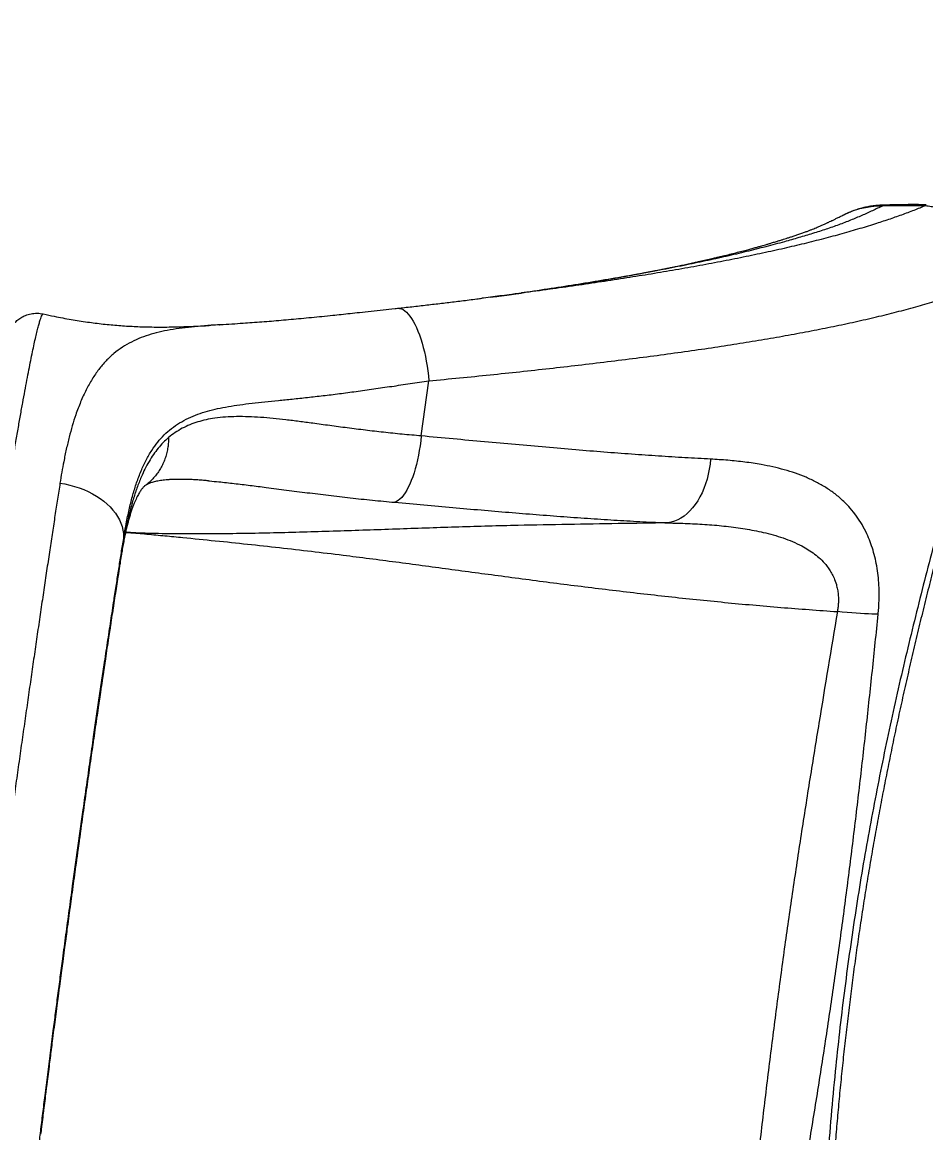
# Model space of a CAD drawing. Header units: millimetres. Extents: x -6901 to 7060, y -7557 to 6158.
# Drawn here: x 4023 to 4927, y -3925 to -2814 of the extents above; entities that cross this region are included whole.
import ezdxf

# ---------------------------------------------------------------- set-up
doc = ezdxf.new("R2010")
doc.units = ezdxf.units.MM
for name, color, linetype in [('DIKOM_ОБЪЕКТ', 7, 'Continuous'), ('DIKOM_РАЗМЕР_ЗОНА', 7, 'Continuous'), ('DIKOM_РАЗМЕР_ОБЪЕКТА', 7, 'Continuous')]:
    doc.layers.add(name, color=color, linetype=linetype)
doc.styles.add('style1', font='arial.ttf', dxfattribs={"width": 0.8})
doc.dimstyles.new('1-50', dxfattribs={"dimtxt": 300, "dimasz": 200, "dimexe": 100, "dimexo": 0, "dimgap": 100, "dimtad": 1, "dimtxsty": 'style1', "dimcen": 200, "dimclrd": 7, "dimclre": 7, "dimclrt": 7, "dimadec": 1, "dimazin": 2, "dimtfac": 1, "dimtmove": 0, "dimatfit": 2, "dimfxl": 0, "dimlwd": 25, "dimlwe": 18, "dimarcsym": 0})

# ---------------------------------------------------------------- blocks, each defined once
blk = doc.blocks.new('*D1')
at = {"layer": 'Defpoints', "color": 0, "transparency": 16777216}
for p in [(-4076.7, -462.3), (4983.5, -3127.6), (4983.5, -6854.1)]:
    blk.add_point(p, dxfattribs=at)
at = {"layer": 'DIKOM_РАЗМЕР_ОБЪЕКТА', "color": 7, "lineweight": 18, "transparency": 16777216}
for p, q in [((-4076.7, -462.3), (-4076.7, -6954.1)), ((4983.5, -3127.6), (4983.5, -6954.1))]:
    blk.add_line(p, q, dxfattribs=at)
at = {"layer": 'DIKOM_РАЗМЕР_ОБЪЕКТА', "color": 7, "lineweight": 25, "transparency": 16777216}
blk.add_line((-3876.7, -6854.1), (4783.5, -6854.1), dxfattribs=at)
at = {"layer": 'DIKOM_РАЗМЕР_ОБЪЕКТА', "color": 7, "transparency": 16777216}
for points in [[(-3876.7, -6820.7), (-3876.7, -6887.4), (-4076.7, -6854.1)], [(4783.5, -6820.7), (4783.5, -6887.4), (4983.5, -6854.1)]]:
    blk.add_solid(points, dxfattribs=at)
at = {"layer": 'DIKOM_РАЗМЕР_ОБЪЕКТА', "color": 7, "transparency": 16777216, "insert": (453.4, -6600.9), "char_height": 300, "attachment_point": 5, "style": 'style1'}
blk.add_mtext('9050', dxfattribs=at)
blk = doc.blocks.new('*D2')
at = {"layer": 'Defpoints', "color": 0, "transparency": 16777216}
for p in [(-1102.7, 4151.2), (-5819.2, -4492.4), (4721.2, -4492.4)]:
    blk.add_point(p, dxfattribs=at)
at = {"layer": 'DIKOM_РАЗМЕР_ОБЪЕКТА', "color": 7, "lineweight": 18, "transparency": 16777216}
for p, q in [((-1102.7, 4151.2), (-5919.2, 4151.2)), ((4721.2, -4492.4), (-5919.2, -4492.4))]:
    blk.add_line(p, q, dxfattribs=at)
at = {"layer": 'DIKOM_РАЗМЕР_ОБЪЕКТА', "color": 7, "lineweight": 25, "transparency": 16777216}
blk.add_line((-5819.2, 3951.2), (-5819.2, -4292.4), dxfattribs=at)
at = {"layer": 'DIKOM_РАЗМЕР_ОБЪЕКТА', "color": 7, "transparency": 16777216}
for points in [[(-5852.6, 3951.2), (-5785.9, 3951.2), (-5819.2, 4151.2)], [(-5852.6, -4292.4), (-5785.9, -4292.4), (-5819.2, -4492.4)]]:
    blk.add_solid(points, dxfattribs=at)
at = {"layer": 'DIKOM_РАЗМЕР_ОБЪЕКТА', "color": 7, "transparency": 16777216, "insert": (-6072.4, -170.6), "char_height": 300, "attachment_point": 5, "rotation": 90, "style": 'style1'}
blk.add_mtext('8650', dxfattribs=at)
blk = doc.blocks.new('*D3')
at = {"layer": 'Defpoints', "color": 0, "transparency": 16777216}
for p in [(-1553.3, 6158.3), (-6450.9, -6312.9), (5659.9, -6312.9)]:
    blk.add_point(p, dxfattribs=at)
at = {"layer": 'DIKOM_РАЗМЕР_ЗОНА', "color": 7, "lineweight": 18, "transparency": 16777216}
for p, q in [((-1553.3, 6158.3), (-6550.9, 6158.3)), ((5659.9, -6312.9), (-6550.9, -6312.9))]:
    blk.add_line(p, q, dxfattribs=at)
at = {"layer": 'DIKOM_РАЗМЕР_ЗОНА', "color": 7, "lineweight": 25, "transparency": 16777216}
blk.add_line((-6450.9, 5958.3), (-6450.9, -6112.9), dxfattribs=at)
at = {"layer": 'DIKOM_РАЗМЕР_ЗОНА', "color": 7, "transparency": 16777216}
for points in [[(-6484.2, 5958.3), (-6417.5, 5958.3), (-6450.9, 6158.3)], [(-6484.2, -6112.9), (-6417.5, -6112.9), (-6450.9, -6312.9)]]:
    blk.add_solid(points, dxfattribs=at)
at = {"layer": 'DIKOM_РАЗМЕР_ЗОНА', "color": 7, "transparency": 16777216, "insert": (-6704, -77.3), "char_height": 300, "attachment_point": 5, "rotation": 90, "style": 'style1'}
blk.add_mtext('12500', dxfattribs=at)
blk = doc.blocks.new('*D4')
at = {"layer": 'Defpoints', "color": 0, "transparency": 16777216}
for p in [(-5588.2, -1083.3), (7059.5, -2218.9), (7059.5, -7457.1)]:
    blk.add_point(p, dxfattribs=at)
at = {"layer": 'DIKOM_РАЗМЕР_ЗОНА', "color": 7, "lineweight": 18, "transparency": 16777216}
for p, q in [((-5588.2, -1083.3), (-5588.2, -7557.1)), ((7059.5, -2218.9), (7059.5, -7557.1))]:
    blk.add_line(p, q, dxfattribs=at)
at = {"layer": 'DIKOM_РАЗМЕР_ЗОНА', "color": 7, "lineweight": 25, "transparency": 16777216}
blk.add_line((-5388.2, -7457.1), (6859.5, -7457.1), dxfattribs=at)
at = {"layer": 'DIKOM_РАЗМЕР_ЗОНА', "color": 7, "transparency": 16777216}
for points in [[(-5388.2, -7423.7), (-5388.2, -7490.4), (-5588.2, -7457.1)], [(6859.5, -7423.7), (6859.5, -7490.4), (7059.5, -7457.1)]]:
    blk.add_solid(points, dxfattribs=at)
at = {"layer": 'DIKOM_РАЗМЕР_ЗОНА', "color": 7, "transparency": 16777216, "insert": (735.7, -7203.9), "char_height": 300, "attachment_point": 5, "style": 'style1'}
blk.add_mtext('12650', dxfattribs=at)

msp = doc.modelspace()

# ---------------------------------------------------------------- linework, layer by layer
at = {"layer": 'DIKOM_ОБЪЕКТ', "color": 7, "linetype": 'Continuous', "lineweight": 15}
for p, q in [((4845.108, -3006.881), (4845.733, -3006.55)), ((4522.998, -3085.108), (4525.28, -3084.771)), ((4044.396, -3106.22), (4044.406, -3106.227)), ((4422.383, -3228.1), (4430.064, -3172.98)), ((4209.557, -3272.995), (4210.695, -3273.1)), ((4122.512, -3346.798), (4124.491, -3332.599)), ((4122.332, -3348.12), (4122.512, -3346.798))]:
    msp.add_line(p, q, dxfattribs=at)
at = {"layer": 'DIKOM_ОБЪЕКТ', "color": 7, "linetype": 'Continuous', "lineweight": 15, "flags": 128}
for points in [[(4845.733, -3006.55), (4846.963, -3005.899), (4853.854, -3003.035), (4861.003, -3000.805), (4866.592, -2999.531), (4872.263, -2998.637), (4878.092, -2998.127), (4883.954, -2998.026), (4883.954, -2998.026), (4883.954, -2998.026)], [(4884.039, -2997.986), (4884.039, -2997.986), (4905.377, -2997.567), (4926.74, -2997.825)], [(4398.711, -3100.505), (4399.172, -3100.468), (4400.832, -3100.563), (4402.521, -3101.005), (4404.229, -3101.794), (4405.949, -3102.925), (4407.672, -3104.393), (4409.388, -3106.19), (4411.089, -3108.307), (4412.768, -3110.734), (4414.415, -3113.459), (4416.022, -3116.467), (4417.582, -3119.744), (4419.085, -3123.274), (4420.526, -3127.038), (4421.896, -3131.018), (4423.188, -3135.194), (4424.397, -3139.544), (4425.516, -3144.048), (4426.54, -3148.682), (4427.463, -3153.423), (4428.281, -3158.248), (4428.989, -3163.132), (4429.585, -3168.051), (4430.064, -3172.98)], [(4422.383, -3228.1), (4421.861, -3233.02), (4421.223, -3237.901), (4420.473, -3242.718), (4419.614, -3247.447), (4418.651, -3252.065), (4417.589, -3256.549), (4416.433, -3260.875), (4415.188, -3265.023), (4413.862, -3268.972), (4412.46, -3272.702), (4410.989, -3276.193), (4409.458, -3279.43), (4407.873, -3282.395), (4406.243, -3285.073), (4404.575, -3287.452), (4402.879, -3289.52), (4401.162, -3291.265), (4399.433, -3292.68), (4397.701, -3293.757), (4395.975, -3294.491)], [(4711.814, -3251.334), (4711.282, -3256.437), (4710.51, -3261.481), (4709.501, -3266.438), (4708.263, -3271.281), (4706.8, -3275.984), (4705.122, -3280.521), (4703.237, -3284.869), (4701.156, -3289.004), (4698.889, -3292.903), (4696.449, -3296.545), (4693.849, -3299.911), (4691.104, -3302.982), (4688.227, -3305.743), (4685.235, -3308.177), (4682.144, -3310.272), (4678.97, -3312.016), (4675.73, -3313.4), (4672.443, -3314.417), (4669.125, -3315.061)], [(4061.127, -3275.335), (4066.035, -3276.162), (4070.889, -3277.225), (4075.663, -3278.519), (4080.334, -3280.038), (4084.878, -3281.774), (4089.271, -3283.718), (4093.492, -3285.861), (4097.519, -3288.191), (4101.332, -3290.697), (4104.911, -3293.366), (4108.239, -3296.185), (4111.299, -3299.139), (4114.074, -3302.213), (4116.552, -3305.392), (4118.72, -3308.66), (4120.566, -3312.001), (4122.082, -3315.396), (4123.259, -3318.83), (4124.092, -3322.285), (4124.576, -3325.743), (4124.709, -3329.187), (4124.491, -3332.599)], [(4879.38, -3406.499), (4876.443, -3406.408), (4873.198, -3406.274), (4869.661, -3406.096), (4865.853, -3405.877), (4861.795, -3405.617), (4857.508, -3405.318), (4853.017, -3404.981), (4848.347, -3404.609), (4843.524, -3404.202), (4838.573, -3403.765)]]:
    msp.add_lwpolyline(points, dxfattribs=at)
at = {"layer": 'DIKOM_ОБЪЕКТ', "color": 7, "linetype": 'Continuous', "lineweight": 15}
msp.add_arc((4929.13, -2997.678), 2.394, 152.866828, 183.522627, dxfattribs=at)
for points, knots in [([(4926.74, -2997.825), (4922.9, -2999.413), (4915.22, -3002.587), (4902.761, -3007.222), (4889.666, -3011.772), (4875.026, -3016.536), (4858.845, -3021.491), (4840.974, -3026.607), (4822.349, -3031.595), (4802.96, -3036.455), (4782.589, -3041.231), (4761.23, -3045.922), (4738.925, -3050.532), (4715.879, -3055.024), (4692.136, -3059.399), (4667.974, -3063.616), (4643.432, -3067.683), (4618.556, -3071.609), (4593.111, -3075.445), (4567.149, -3079.199), (4540.404, -3082.906), (4519.072, -3085.787), (4506.417, -3087.421), (4503.178, -3087.839)], [0, 0, 0, 0, 0.04179402, 0.08358882, 0.12554044, 0.16749359, 0.21796442, 0.26847427, 0.31898982, 0.36948519, 0.41994398, 0.47178711, 0.5236748, 0.57557713, 0.62746413, 0.67930662, 0.72952605, 0.77978724, 0.83006183, 0.88032264, 0.93054139, 0.98222085, 1, 1, 1, 1]), ([(4883.954, -2998.026), (4880.534, -2999.653), (4873.701, -3002.903), (4863.049, -3007.708), (4851.895, -3012.416), (4840.069, -3016.996), (4827.362, -3021.401), (4813.921, -3025.658), (4800.034, -3029.835), (4784.444, -3034.273), (4767.023, -3038.944), (4747.621, -3043.816), (4727.534, -3048.546), (4706.774, -3053.134), (4684.548, -3057.759), (4660.805, -3062.414), (4635.5, -3067.09), (4609.528, -3071.62), (4582.952, -3076.011), (4555.745, -3080.258), (4535.606, -3083.296), (4524.381, -3084.901), (4522.594, -3085.157)], [0, 0, 0, 0, 0.04417476, 0.08828029, 0.13229764, 0.1762355, 0.22013854, 0.2640385, 0.30791067, 0.35174065, 0.40676514, 0.46168818, 0.51649402, 0.5711724, 0.62573946, 0.68653563, 0.74722315, 0.80778398, 0.86819736, 0.92845548, 0.98860551, 1, 1, 1, 1]), ([(4847.269, -3005.772), (4848.707, -3005.111), (4851.8, -3003.691), (4856.646, -3001.893), (4861.695, -3000.33), (4866.733, -2999.086), (4871.82, -2998.112), (4877.034, -2997.41), (4881.071, -2997.032), (4883.37, -2996.944), (4883.887, -2996.925)], [0, 0, 0, 0, 0.12509562, 0.26918303, 0.4084592, 0.54305485, 0.67947298, 0.81799232, 0.95912823, 1, 1, 1, 1]), ([(4883.954, -2998.026), (4883.972, -2998.016), (4883.995, -2998.003), (4883.997, -2997.99), (4883.998, -2997.987)], [0, 0, 0, 0, 0.77871722, 1, 1, 1, 1]), ([(4883.998, -2997.987), (4884.035, -2997.497), (4884.083, -2996.879), (4884.155, -2996.918), (4884.17, -2996.926)], [0, 0, 0, 0, 0.791978, 1, 1, 1, 1]), ([(4883.998, -2997.987), (4884.011, -2997.987), (4884.025, -2997.986), (4884.039, -2997.986), (4884.039, -2997.986)], [0, 0, 0, 0, 0.99425826, 1, 1, 1, 1]), ([(4884.171, -2996.974), (4888.816, -2996.841), (4898.395, -2996.566), (4912.482, -2996.465), (4922.116, -2996.476), (4926.808, -2996.62), (4926.999, -2996.626)], [0, 0, 0, 0, 0.32542084, 0.67118049, 0.98665735, 1, 1, 1, 1]), ([(4926.74, -2997.825), (4928.591, -2998.039), (4932.293, -2998.467), (4937.838, -2999.717), (4943.34, -3001.426), (4948.77, -3003.644), (4954.034, -3006.339), (4959.145, -3009.529), (4964.035, -3013.204), (4968.517, -3017.222), (4972.536, -3021.476), (4976.137, -3025.937), (4979.409, -3030.725), (4982.224, -3035.645), (4984.572, -3040.593), (4986.504, -3045.557), (4988.081, -3050.686), (4989.545, -3057.145), (4990.585, -3064.99), (4990.408, -3071.042), (4990.319, -3074.095)], [0, 0, 0, 0, 0.05254705, 0.10509417, 0.15915071, 0.21320581, 0.26777929, 0.32235413, 0.37866465, 0.43497372, 0.48621221, 0.53744956, 0.5901395, 0.64282768, 0.69031718, 0.73780586, 0.78644504, 0.83508579, 0.91682318, 1, 1, 1, 1]), ([(4548.075, -3081.381), (4552.364, -3080.731), (4562.664, -3079.17), (4575.501, -3077.129), (4586.67, -3075.308), (4594.41, -3074.022), (4601.678, -3072.794), (4608.194, -3071.674), (4613.677, -3070.719), (4618.156, -3069.929), (4621.686, -3069.301), (4624.175, -3068.855), (4625.925, -3068.54), (4627.401, -3068.273), (4629.297, -3067.929), (4631.988, -3067.438), (4635.414, -3066.807), (4639.322, -3066.081), (4643.249, -3065.344), (4647.005, -3064.631), (4650.589, -3063.945), (4654.017, -3063.282), (4657.161, -3062.669), (4659.898, -3062.13), (4662.221, -3061.67), (4664.436, -3061.229), (4666.845, -3060.746), (4669.616, -3060.186), (4673.203, -3059.456), (4677.597, -3058.55), (4682.759, -3057.47), (4688.206, -3056.312), (4693.226, -3055.226), (4697.659, -3054.251), (4701.228, -3053.457), (4704.317, -3052.761), (4706.887, -3052.177), (4709.238, -3051.638), (4711.853, -3051.034), (4714.988, -3050.302), (4718.567, -3049.456), (4722.323, -3048.556), (4726.974, -3047.426), (4732.451, -3046.069), (4738.614, -3044.506), (4744.421, -3042.997), (4749.66, -3041.605), (4753.583, -3040.541), (4756.365, -3039.777), (4758.233, -3039.26), (4760.048, -3038.753), (4761.995, -3038.205), (4764.255, -3037.564), (4766.914, -3036.801), (4769.782, -3035.968), (4773.139, -3034.98), (4776.674, -3033.923), (4780.257, -3032.832), (4783.335, -3031.88), (4786.132, -3031.002), (4788.938, -3030.111), (4792.04, -3029.111), (4795.512, -3027.973), (4799.202, -3026.736), (4803.052, -3025.407), (4806.571, -3024.143), (4809.719, -3022.959), (4812.45, -3021.895), (4814.929, -3020.897), (4817.227, -3019.946), (4819.692, -3018.9), (4822.487, -3017.681), (4825.007, -3016.549), (4826.949, -3015.658), (4828.202, -3015.077), (4829.458, -3014.489), (4831.042, -3013.741), (4833.143, -3012.737), (4835.734, -3011.481), (4838.776, -3009.984), (4842.141, -3008.307), (4844.499, -3007.115), (4845.708, -3006.504)], [0, 0, 0, 0, 0.03202118, 0.07690113, 0.09722582, 0.11702393, 0.13604698, 0.15290622, 0.16738833, 0.1787592, 0.18805762, 0.19528316, 0.19857048, 0.20210413, 0.2072137, 0.21390728, 0.22393961, 0.23513484, 0.24592702, 0.25630336, 0.26626385, 0.27579221, 0.28503378, 0.29275516, 0.29895749, 0.30476934, 0.31164404, 0.31958685, 0.32859633, 0.34264068, 0.3578188, 0.37393177, 0.39097807, 0.40285984, 0.41410179, 0.42357263, 0.43127348, 0.43788874, 0.44546383, 0.45579929, 0.46750875, 0.47959464, 0.49186893, 0.51252418, 0.5331258, 0.5530359, 0.57126355, 0.58699236, 0.59399404, 0.60059745, 0.6068033, 0.61335308, 0.62148666, 0.63122105, 0.64231503, 0.65299999, 0.66850192, 0.68205333, 0.69387243, 0.70407786, 0.71471147, 0.72709453, 0.74132674, 0.7572501, 0.77445311, 0.79264154, 0.80867563, 0.82299963, 0.83657379, 0.84877186, 0.86067271, 0.8769328, 0.89435851, 0.90264815, 0.90948543, 0.9153126, 0.92331843, 0.93413831, 0.94777096, 0.96319844, 0.9811207, 1, 1, 1, 1]), ([(4845.095, -3006.855), (4845.621, -3006.565), (4846.198, -3006.246), (4846.801, -3005.98), (4846.855, -3005.956)], [0, 0, 0, 0, 0.91049893, 1, 1, 1, 1]), ([(4430.064, -3172.98), (4440.343, -3172.004), (4460.908, -3170.052), (4491.252, -3166.993), (4521.191, -3163.85), (4550.64, -3160.62), (4579.854, -3157.285), (4608.79, -3153.84), (4637.405, -3150.266), (4665.389, -3146.59), (4692.693, -3142.804), (4719.032, -3138.935), (4744.405, -3134.98), (4768.822, -3130.941), (4792.495, -3126.777), (4815.386, -3122.484), (4837.678, -3118.016), (4859.323, -3113.364), (4880.281, -3108.522), (4900.322, -3103.524), (4919.411, -3098.366), (4936.494, -3093.34), (4951.744, -3088.476), (4965.328, -3083.803), (4978.273, -3079.02), (4986.303, -3075.737), (4990.319, -3074.095)], [0, 0, 0, 0, 0.04213581, 0.08430692, 0.12648996, 0.16866145, 0.21079726, 0.2541654, 0.29757146, 0.34099059, 0.38439669, 0.42776462, 0.46992499, 0.51212049, 0.55432757, 0.59652322, 0.63868371, 0.68206929, 0.72549329, 0.76892995, 0.81235385, 0.85573966, 0.8917467, 0.92775376, 0.96387695, 1, 1, 1, 1]), ([(4492.15, -3089.276), (4492.936, -3089.176), (4494.55, -3088.969), (4496.813, -3088.674), (4499.049, -3088.381), (4501.421, -3088.068), (4504.08, -3087.714), (4506.742, -3087.357), (4509.108, -3087.036), (4511.425, -3086.72), (4514.076, -3086.355), (4517.056, -3085.941), (4519.623, -3085.58), (4521.363, -3085.334), (4522.126, -3085.225), (4522.531, -3085.167), (4522.918, -3085.112), (4523.046, -3085.1), (4522.998, -3085.109), (4522.997, -3085.109)], [0, 0, 0, 0, 0.06622908, 0.13604637, 0.193827, 0.26101908, 0.34275835, 0.42604637, 0.49473587, 0.55242659, 0.63399389, 0.73319116, 0.81994699, 0.87089649, 0.88303611, 0.89727926, 0.93335782, 0.99912269, 1, 1, 1, 1]), ([(4398.678, -3100.478), (4400.334, -3100.293), (4407.066, -3099.541), (4418.716, -3098.222), (4433.567, -3096.505), (4448.233, -3094.753), (4463.025, -3092.95), (4474.667, -3091.508), (4481.407, -3090.649), (4483.129, -3090.43)], [0, 0, 0, 0, 0.05745971, 0.23361717, 0.40800674, 0.58084094, 0.75440657, 0.93728726, 1, 1, 1, 1]), ([(4503.178, -3087.839), (4497.049, -3088.646), (4490.377, -3089.525), (4483.55, -3090.377), (4482.996, -3090.446)], [0, 0, 0, 0, 0.91875214, 1, 1, 1, 1]), ([(3900.544, -4139.667), (3899.505, -4139.576), (3897.444, -4139.394), (3894.434, -4138.726), (3891.559, -4137.799), (3888.852, -4136.614), (3886.335, -4135.211), (3884.026, -4133.623), (3881.943, -4131.892), (3880.097, -4130.063), (3878.494, -4128.185), (3877.128, -4126.306), (3875.986, -4124.465), (3875.045, -4122.692), (3874.278, -4121.003), (3873.656, -4119.402), (3873.154, -4117.883), (3872.749, -4116.431), (3872.421, -4115.024), (3872.156, -4113.64), (3871.941, -4112.244), (3871.769, -4110.788), (3871.632, -4109.188), (3871.527, -4107.278), (3871.466, -4104.721), (3871.485, -4101.719), (3871.58, -4098.351), (3871.724, -4094.948), (3871.919, -4091.308), (3872.164, -4087.378), (3872.452, -4083.257), (3872.781, -4078.915), (3873.152, -4074.318), (3873.565, -4069.463), (3874.021, -4064.347), (3874.518, -4058.964), (3875.057, -4053.307), (3875.636, -4047.391), (3876.257, -4041.213), (3876.918, -4034.777), (3877.62, -4028.068), (3878.363, -4021.093), (3879.145, -4013.872), (3879.963, -4006.428), (3880.816, -3998.769), (3881.707, -3990.873), (3882.636, -3982.73), (3883.604, -3974.337), (3884.608, -3965.722), (3885.648, -3956.884), (3886.725, -3947.819), (3887.836, -3938.536), (3888.98, -3929.061), (3890.156, -3919.396), (3891.364, -3909.54), (3892.605, -3899.479), (3893.877, -3889.239), (3895.176, -3878.849), (3896.499, -3868.331), (3897.851, -3857.653), (3899.23, -3846.812), (3900.64, -3835.798), (3902.074, -3824.653), (3903.532, -3813.374), (3905.016, -3801.96), (3906.525, -3790.413), (3908.053, -3778.769), (3909.601, -3767.036), (3911.166, -3755.224), (3912.751, -3743.313), (3914.354, -3731.319), (3915.973, -3719.262), (3917.605, -3707.158), (3919.248, -3695.03), (3920.901, -3682.87), (3922.568, -3670.665), (3924.251, -3658.389), (3925.95, -3646.052), (3927.661, -3633.669), (3929.384, -3621.256), (3931.115, -3608.83), (3932.852, -3596.41), (3934.593, -3584.013), (3936.335, -3571.656), (3938.076, -3559.356), (3939.813, -3547.129), (3941.545, -3534.988), (3943.273, -3522.924), (3945.001, -3510.906), (3946.733, -3498.911), (3948.468, -3486.944), (3950.201, -3475.041), (3951.927, -3463.236), (3953.64, -3451.565), (3955.338, -3440.043), (3957.027, -3428.636), (3958.707, -3417.337), (3960.379, -3406.147), (3962.036, -3395.096), (3963.682, -3384.183), (3965.314, -3373.404), (3966.933, -3362.77), (3968.533, -3352.311), (3970.115, -3342.019), (3971.681, -3331.889), (3973.231, -3321.912), (3974.761, -3312.126), (3976.263, -3302.564), (3977.737, -3293.245), (3979.187, -3284.133), (3980.615, -3275.22), (3982.02, -3266.504), (3983.399, -3258.017), (3984.75, -3249.756), (3986.076, -3241.72), (3987.375, -3233.905), (3988.643, -3226.349), (3989.879, -3219.046), (3991.084, -3211.996), (3992.263, -3205.179), (3993.409, -3198.615), (3994.522, -3192.325), (3995.596, -3186.326), (3996.636, -3180.605), (3997.644, -3175.142), (3998.621, -3169.935), (3999.566, -3164.994), (4000.478, -3160.324), (4001.359, -3155.919), (4002.21, -3151.773), (4003.032, -3147.888), (4003.828, -3144.254), (4004.607, -3140.845), (4005.383, -3137.613), (4006.185, -3134.481), (4006.996, -3131.574), (4007.778, -3129.068), (4008.488, -3127.054), (4009.119, -3125.453), (4009.726, -3124.058), (4010.375, -3122.707), (4011.087, -3121.372), (4011.882, -3120.026), (4012.784, -3118.654), (4013.82, -3117.243), (4015.019, -3115.792), (4016.409, -3114.307), (4018.016, -3112.81), (4019.853, -3111.336), (4021.925, -3109.929), (4024.222, -3108.638), (4026.717, -3107.513), (4029.376, -3106.596), (4032.159, -3105.921), (4035.123, -3105.494), (4038.215, -3105.369), (4041.367, -3105.551), (4043.407, -3105.941), (4044.41, -3106.132)], [0, 0, 0, 0, 0.00207405, 0.00411769, 0.00612473, 0.00809803, 0.01003947, 0.01194988, 0.0138285, 0.01567391, 0.01748461, 0.01926207, 0.02101457, 0.02276024, 0.02452356, 0.02633424, 0.02823547, 0.03027855, 0.03252544, 0.03505332, 0.03796394, 0.04140099, 0.04558748, 0.05092043, 0.05828756, 0.06914855, 0.0781266, 0.08656393, 0.09550437, 0.10403786, 0.11230623, 0.12046921, 0.12856599, 0.13659436, 0.14457703, 0.15253204, 0.1604741, 0.16841658, 0.17629399, 0.1841687, 0.19206807, 0.19997564, 0.20786971, 0.21573025, 0.22353911, 0.2313244, 0.23917748, 0.24701691, 0.25485042, 0.26268604, 0.270529, 0.27838705, 0.2862423, 0.29404724, 0.30188344, 0.30973626, 0.31758989, 0.32542476, 0.33322523, 0.34098815, 0.34882728, 0.35665234, 0.36447119, 0.3722913, 0.38011839, 0.3879597, 0.39581045, 0.40361166, 0.41142198, 0.41924255, 0.42706611, 0.43488314, 0.44268585, 0.4504763, 0.45822775, 0.46599795, 0.47379674, 0.48161881, 0.48945913, 0.49731192, 0.50517172, 0.51303236, 0.52088678, 0.52872955, 0.53655506, 0.54435818, 0.55213384, 0.55988198, 0.56763898, 0.5754453, 0.58328209, 0.59113308, 0.59897957, 0.60680203, 0.61458415, 0.62234872, 0.63016592, 0.6379737, 0.64577912, 0.6535892, 0.66140951, 0.66924876, 0.67708157, 0.68488414, 0.69272911, 0.7005965, 0.70846513, 0.71630872, 0.72410751, 0.73187658, 0.73971901, 0.7475508, 0.75537976, 0.76321279, 0.77105593, 0.77891712, 0.78680675, 0.79461835, 0.80247698, 0.81036472, 0.81826408, 0.82615451, 0.83401656, 0.84184712, 0.84972655, 0.85765608, 0.865599, 0.87356873, 0.88158097, 0.88965466, 0.89780761, 0.90599116, 0.91434746, 0.9229451, 0.93193879, 0.94173506, 0.95034083, 0.95620899, 0.96024046, 0.96362132, 0.96648503, 0.96897074, 0.97118346, 0.9732045, 0.97509935, 0.97692177, 0.97871559, 0.98050855, 0.98232054, 0.98416445, 0.9860412, 0.98794408, 0.98986477, 0.99179596, 0.99373303, 0.995868, 0.99796742, 1, 1, 1, 1]), ([(3900.555, -4139.562), (3900.48, -4139.585), (3900.202, -4139.669), (3899.836, -4138.889), (3899.471, -4137.184), (3899.244, -4134.457), (3899.147, -4130.811), (3899.185, -4126.271), (3899.351, -4120.876), (3899.638, -4114.668), (3900.048, -4107.612), (3900.587, -4099.642), (3901.259, -4090.734), (3902.067, -4080.881), (3903.005, -4070.19), (3904.059, -4058.79), (3905.226, -4046.721), (3906.498, -4034.031), (3907.883, -4020.632), (3909.394, -4006.413), (3911.032, -3991.367), (3912.799, -3975.5), (3914.673, -3958.989), (3916.633, -3942.037), (3918.671, -3924.686), (3920.781, -3906.986), (3922.979, -3888.797), (3925.284, -3869.975), (3927.696, -3850.529), (3930.213, -3830.477), (3932.806, -3810.047), (3935.447, -3789.476), (3938.128, -3768.805), (3940.845, -3748.072), (3943.615, -3727.125), (3946.463, -3705.799), (3949.386, -3684.118), (3952.381, -3662.114), (3955.414, -3640.038), (3958.606, -3617.024), (3961.957, -3593.108), (3965.462, -3568.347), (3969.01, -3543.535), (3972.594, -3518.734), (3976.203, -3494.009), (3979.622, -3470.835), (3982.842, -3449.212), (3985.863, -3429.108), (3988.861, -3409.339), (3991.859, -3389.756), (3994.85, -3370.404), (3997.83, -3351.325), (4000.763, -3332.742), (4003.615, -3314.874), (4006.381, -3297.734), (4009.061, -3281.324), (4011.677, -3265.5), (4014.25, -3250.148), (4016.771, -3235.318), (4019.236, -3221.049), (4021.615, -3207.511), (4023.883, -3194.847), (4026.04, -3183.06), (4028.085, -3172.136), (4030.034, -3161.992), (4031.9, -3152.557), (4033.676, -3143.88), (4035.358, -3135.997), (4036.922, -3129.004), (4038.35, -3122.974), (4039.644, -3117.893), (4040.808, -3113.732), (4041.852, -3110.456), (4042.786, -3108.028), (4043.592, -3106.588), (4044.131, -3105.998), (4044.353, -3106.184), (4044.396, -3106.22)], [0, 0, 0, 0, 0.00491214, 0.01811849, 0.03170374, 0.04530152, 0.05889937, 0.07248472, 0.08571133, 0.09894941, 0.11218737, 0.12541391, 0.13902601, 0.15265066, 0.16627524, 0.17988737, 0.19311507, 0.20635419, 0.21959341, 0.23282115, 0.24643351, 0.26005847, 0.27368326, 0.28729575, 0.30050628, 0.31372829, 0.32695016, 0.34016076, 0.35375397, 0.36735962, 0.38096532, 0.39455851, 0.40777026, 0.42099343, 0.43421655, 0.4474283, 0.46102367, 0.47463162, 0.48823934, 0.50183474, 0.51711756, 0.53240937, 0.54769212, 0.56330499, 0.57892736, 0.59454016, 0.60776925, 0.62100973, 0.63425013, 0.64747915, 0.66109269, 0.67471859, 0.68834453, 0.70195803, 0.71516437, 0.7283821, 0.74159977, 0.75480608, 0.76839475, 0.78199579, 0.79559682, 0.80918546, 0.82241344, 0.83565292, 0.84889241, 0.86212036, 0.87573454, 0.88936123, 0.90298799, 0.91660222, 0.92982566, 0.9430606, 0.95629546, 0.96951874, 0.98312835, 0.99675038, 1, 1, 1, 1]), ([(4044.438, -3106.081), (4048.099, -3106.894), (4057.313, -3108.94), (4072.027, -3111.671), (4088.361, -3114.258), (4104.278, -3116.25), (4119.883, -3117.707), (4135.264, -3118.666), (4152.085, -3119.225), (4170.303, -3119.258), (4189.744, -3118.692), (4203.609, -3118.056), (4210.943, -3117.564), (4211.986, -3117.494)], [0, 0, 0, 0, 0.06614819, 0.16648621, 0.26286145, 0.35643398, 0.44816836, 0.53883126, 0.62899008, 0.74755776, 0.86538569, 0.98086639, 1, 1, 1, 1]), ([(4220.767, -3116.862), (4220.991, -3116.847), (4224.997, -3116.572), (4232.826, -3116.068), (4243.485, -3115.361), (4253.49, -3114.664), (4262.929, -3113.956), (4272.614, -3113.185), (4282.327, -3112.37), (4292.235, -3111.497), (4302.34, -3110.567), (4312.647, -3109.58), (4323.158, -3108.535), (4333.094, -3107.513), (4342.489, -3106.518), (4351.432, -3105.552), (4361.407, -3104.474), (4372.344, -3103.284), (4384.19, -3101.982), (4392.984, -3101.009), (4397.857, -3100.46), (4398.697, -3100.366)], [0, 0, 0, 0, 0.00439174, 0.07857555, 0.14968283, 0.20540807, 0.26494544, 0.32156331, 0.37824701, 0.43504587, 0.49201509, 0.54920811, 0.60668169, 0.66449081, 0.70995699, 0.75710609, 0.80573241, 0.86605196, 0.92661477, 0.98735315, 1, 1, 1, 1]), ([(4220.769, -3116.888), (4217.966, -3117.075), (4210.366, -3117.581), (4198.914, -3118.512), (4186.148, -3119.816), (4174.115, -3121.487), (4162.75, -3123.635), (4152.153, -3126.333), (4142.057, -3129.746), (4132.46, -3134.027), (4123.381, -3139.294), (4114.924, -3145.571), (4107.078, -3152.953), (4099.83, -3161.484), (4093.2, -3171.144), (4087.171, -3181.961), (4081.713, -3193.913), (4077.181, -3205.962), (4073.419, -3217.818), (4070.287, -3229.219), (4067.427, -3241.211), (4064.99, -3252.978), (4062.895, -3264.353), (4061.716, -3271.673), (4061.127, -3275.335)], [0, 0, 0, 0, 0.02690945, 0.07294737, 0.11892866, 0.16659227, 0.21430599, 0.26202438, 0.30969418, 0.36043224, 0.41119876, 0.46193347, 0.51383806, 0.56577801, 0.61768013, 0.66984276, 0.72204403, 0.77420679, 0.81438534, 0.85459735, 0.89481066, 0.93499078, 0.96747873, 1, 1, 1, 1]), ([(4124.491, -3332.599), (4125.001, -3329.442), (4126.022, -3323.123), (4128.03, -3312.244), (4130.598, -3300.098), (4133.924, -3287.031), (4137.742, -3274.622), (4142.133, -3262.979), (4147.162, -3252.176), (4152.707, -3242.599), (4158.767, -3234.228), (4165.308, -3226.967), (4172.569, -3220.543), (4180.6, -3214.983), (4189.419, -3210.241), (4198.742, -3206.382), (4208.525, -3203.274), (4218.704, -3200.758), (4229.473, -3198.673), (4240.933, -3196.906), (4253.101, -3195.361), (4265.974, -3193.95), (4279.406, -3192.597), (4293.597, -3191.193), (4308.56, -3189.624), (4324.286, -3187.839), (4340.495, -3185.854), (4357.332, -3183.59), (4374.788, -3181.115), (4392.855, -3178.52), (4411.263, -3175.817), (4423.799, -3173.926), (4430.064, -3172.98)], [0, 0, 0, 0, 0.02205055, 0.04412343, 0.07864191, 0.11318424, 0.14769795, 0.18327196, 0.21887914, 0.25444886, 0.2876094, 0.32080048, 0.35396207, 0.3881969, 0.42246274, 0.45670337, 0.48880682, 0.52094451, 0.55308784, 0.58519864, 0.61827597, 0.65138393, 0.68449167, 0.71756883, 0.75225569, 0.78697914, 0.82170297, 0.85638953, 0.89227319, 0.92819393, 0.96411508, 1, 1, 1, 1]), ([(4422.383, -3228.1), (4416.014, -3227.551), (4403.273, -3226.452), (4384.663, -3224.516), (4366.335, -3222.4), (4348.379, -3220.114), (4330.831, -3217.758), (4314.795, -3215.571), (4300.192, -3213.628), (4286.925, -3211.982), (4274.104, -3210.587), (4261.61, -3209.507), (4249.478, -3208.84), (4237.735, -3208.685), (4226.534, -3209.121), (4216.356, -3210.181), (4207.14, -3211.837), (4198.807, -3214.012), (4190.867, -3216.831), (4183.359, -3220.365), (4176.247, -3224.578), (4171.921, -3227.988), (4169.759, -3229.693)], [0, 0, 0, 0, 0.05658539, 0.11320621, 0.16979246, 0.22765409, 0.28555112, 0.34341357, 0.39167401, 0.43997761, 0.48827731, 0.53653241, 0.5863984, 0.63632845, 0.68624807, 0.73610056, 0.77954847, 0.82302201, 0.86646719, 0.91096769, 0.95549981, 1, 1, 1, 1]), ([(4972.429, -3202.474), (4969.133, -3213.92), (4962.543, -3236.815), (4952.789, -3271.476), (4943.167, -3306.416), (4933.72, -3341.657), (4924.481, -3377.186), (4915.487, -3412.999), (4906.774, -3449.089), (4898.37, -3485.447), (4890.317, -3522.013), (4882.639, -3558.77), (4875.368, -3595.709), (4868.517, -3632.811), (4862.103, -3670.052), (4856.063, -3707.887), (4850.437, -3746.306), (4845.242, -3785.288), (4840.551, -3824.32), (4836.164, -3865.216), (4832.17, -3907.957), (4828.631, -3952.511), (4825.685, -3996.99), (4823.301, -4041.34), (4821.437, -4085.801), (4820.067, -4130.342), (4819.136, -4174.944), (4818.601, -4219.294), (4818.383, -4263.383), (4818.458, -4292.515), (4818.495, -4307.077)], [0, 0, 0, 0, 0.03297281, 0.06594857, 0.09892096, 0.13202007, 0.16512298, 0.19822156, 0.23144129, 0.26467014, 0.29789815, 0.33111697, 0.36434192, 0.39757672, 0.43081126, 0.46403579, 0.49854554, 0.53306699, 0.5675885, 0.60209841, 0.64150128, 0.68092754, 0.72036304, 0.75979232, 0.79919755, 0.83934334, 0.87950827, 0.91968179, 0.95985075, 1, 1, 1, 1]), ([(4975.199, -3209.799), (4973.588, -3215.544), (4969.797, -3229.061), (4963.892, -3250.401), (4957.495, -3273.77), (4951.26, -3296.9), (4945.181, -3319.837), (4939.259, -3342.576), (4933.446, -3365.324), (4927.751, -3388.06), (4922.186, -3410.763), (4916.759, -3433.413), (4911.48, -3455.99), (4906.356, -3478.478), (4901.395, -3500.858), (4896.604, -3523.116), (4891.989, -3545.236), (4887.554, -3567.206), (4883.304, -3589.023), (4879.215, -3610.803), (4875.27, -3632.623), (4871.464, -3654.53), (4867.809, -3676.458), (4864.31, -3698.386), (4860.968, -3720.316), (4857.783, -3742.251), (4854.758, -3764.171), (4851.893, -3786.094), (4849.179, -3808.05), (4846.61, -3830.086), (4844.186, -3852.194), (4841.909, -3874.343), (4839.784, -3896.496), (4837.812, -3918.625), (4835.987, -3940.781), (4834.302, -3963.007), (4832.752, -3985.35), (4831.333, -4007.79), (4830.043, -4030.331), (4828.879, -4052.977), (4827.835, -4075.731), (4826.909, -4098.596), (4826.097, -4121.577), (4825.393, -4144.675), (4824.794, -4167.894), (4824.296, -4191.236), (4823.892, -4214.704), (4823.578, -4238.304), (4823.351, -4262.03), (4823.208, -4282.968), (4823.164, -4295.958), (4823.147, -4301.031)], [0, 0, 0, 0, 0.01669963, 0.0392912, 0.06167487, 0.08397527, 0.10557411, 0.12711087, 0.14856786, 0.16992772, 0.19117392, 0.21229093, 0.23326477, 0.25408234, 0.27473173, 0.29520232, 0.31548487, 0.33557063, 0.35545294, 0.37515424, 0.39498948, 0.41484436, 0.4346583, 0.45443758, 0.47418854, 0.49391735, 0.51363294, 0.53327714, 0.55295828, 0.57272474, 0.59255125, 0.61241263, 0.63228304, 0.65212921, 0.67194542, 0.69192083, 0.71199905, 0.73218835, 0.75249611, 0.77293018, 0.79349845, 0.81420817, 0.83506684, 0.85608158, 0.87725992, 0.89860838, 0.92013391, 0.94184262, 0.96375196, 0.9858437, 1, 1, 1, 1]), ([(4169.759, -3229.693), (4167.925, -3231.353), (4164.254, -3234.675), (4159.228, -3240.39), (4154.505, -3246.674), (4150.122, -3253.585), (4146.059, -3261.097), (4141.991, -3269.877), (4138.009, -3280.083), (4134.187, -3291.848), (4130.756, -3304.437), (4127.688, -3317.834), (4124.92, -3331.948), (4123.315, -3341.849), (4122.512, -3346.798)], [0, 0, 0, 0, 0.07159754, 0.14323806, 0.21483782, 0.28794789, 0.3611, 0.43421435, 0.52729764, 0.6204569, 0.71355272, 0.80901025, 0.9045315, 1, 1, 1, 1]), ([(4169.759, -3229.693), (4169.758, -3229.889), (4169.745, -3231.861), (4169.549, -3235.588), (4168.86, -3240.838), (4167.74, -3246.002), (4166.185, -3251.058), (4164.207, -3255.922), (4161.796, -3260.606), (4158.955, -3265.047), (4155.736, -3269.18), (4152.165, -3272.896), (4149.34, -3275.477), (4147.608, -3276.693), (4147.264, -3276.934)], [0, 0, 0, 0, 0.01029629, 0.10374369, 0.19718952, 0.2931524, 0.38911595, 0.48598539, 0.58285374, 0.68253467, 0.78221819, 0.87908606, 0.97595624, 1, 1, 1, 1]), ([(4711.814, -3251.334), (4703.321, -3250.884), (4686.327, -3249.983), (4659.924, -3248.311), (4632.895, -3246.429), (4605.219, -3244.334), (4576.639, -3242.024), (4547.142, -3239.515), (4516.739, -3236.829), (4485.779, -3234.014), (4454.362, -3231.103), (4433.039, -3229.101), (4422.383, -3228.1)], [0, 0, 0, 0, 0.09831182, 0.19671698, 0.2951529, 0.39355828, 0.49187091, 0.59342886, 0.69508856, 0.79678187, 0.89844164, 1, 1, 1, 1]), ([(4879.38, -3406.499), (4879.569, -3404.445), (4880.075, -3398.959), (4880.435, -3390.056), (4880.322, -3379.915), (4879.654, -3370.007), (4878.43, -3360.38), (4876.632, -3351.122), (4874.296, -3342.261), (4871.473, -3333.894), (4867.862, -3325.261), (4863.315, -3316.577), (4857.74, -3308.031), (4851.6, -3300.323), (4844.498, -3292.937), (4836.363, -3286.001), (4827.154, -3279.61), (4817.439, -3274.102), (4807.242, -3269.364), (4796.6, -3265.31), (4785.544, -3261.88), (4774.149, -3259.026), (4761.035, -3256.397), (4746.082, -3254.147), (4729.224, -3252.364), (4717.617, -3251.677), (4711.814, -3251.334)], [0, 0, 0, 0, 0.01778074, 0.04749583, 0.07735073, 0.1072125, 0.13693658, 0.16718824, 0.19755301, 0.22794134, 0.25822571, 0.29774398, 0.33739661, 0.37709592, 0.41667739, 0.46450285, 0.512427, 0.56038932, 0.60826619, 0.65668241, 0.70514141, 0.75361439, 0.8020491, 0.86801773, 0.93401906, 1, 1, 1, 1]), ([(4061.127, -3275.335), (4060.311, -3280.576), (4058.678, -3291.063), (4056.144, -3307.544), (4053.556, -3324.536), (4050.884, -3342.231), (4048.131, -3360.609), (4045.3, -3379.659), (4042.422, -3399.165), (4039.53, -3418.897), (4036.629, -3438.814), (4033.723, -3458.872), (4030.79, -3479.224), (4027.808, -3500.027), (4024.778, -3521.262), (4021.705, -3542.901), (4018.624, -3564.697), (4015.57, -3586.406), (4012.545, -3607.99), (4009.555, -3629.418), (4006.578, -3650.844), (4003.591, -3672.435), (4000.599, -3694.155), (3997.608, -3715.97), (3994.653, -3737.626), (3991.768, -3758.868), (3988.959, -3779.669), (3986.226, -3800.01), (3983.549, -3820.057), (3980.906, -3839.96), (3978.307, -3859.677), (3975.758, -3879.166), (3973.288, -3898.2), (3970.772, -3917.764), (3968.237, -3937.703), (3965.695, -3957.933), (3964.118, -3970.723), (3963.329, -3977.116)], [0, 0, 0, 0, 0.02771579, 0.05545527, 0.08319503, 0.11091096, 0.13943202, 0.16797915, 0.19652615, 0.22504733, 0.25275918, 0.28049471, 0.30823029, 0.33594222, 0.36445705, 0.39299813, 0.42153878, 0.4500535, 0.47779078, 0.50555217, 0.53331371, 0.56105075, 0.58959531, 0.61816604, 0.64673698, 0.67528143, 0.70299007, 0.7307224, 0.75845481, 0.78616311, 0.81467506, 0.84321306, 0.87175127, 0.90026303, 0.93350193, 0.96676136, 1, 1, 1, 1]), ([(4209.561, -3272.96), (4207.96, -3272.819), (4204.304, -3272.498), (4198.904, -3272.117), (4193.363, -3271.802), (4188.181, -3271.599), (4183.341, -3271.503), (4178.834, -3271.507), (4174.651, -3271.609), (4170.781, -3271.801), (4167.341, -3272.066), (4164.246, -3272.393), (4161.454, -3272.772), (4158.845, -3273.215), (4156.474, -3273.709), (4154.372, -3274.235), (4152.525, -3274.783), (4150.899, -3275.352), (4149.72, -3275.831), (4148.746, -3276.279), (4148.26, -3276.526), (4147.486, -3276.946), (4146.834, -3277.352), (4146.457, -3277.586)], [0, 0, 0, 0, 0.04303197, 0.09823362, 0.15227365, 0.20524714, 0.25726113, 0.30844252, 0.35893263, 0.40889504, 0.45851924, 0.50273361, 0.54860031, 0.59707759, 0.64566819, 0.69471825, 0.7446903, 0.79620504, 0.85015392, 0.88305785, 0.91863232, 0.95294599, 1, 1, 1, 1]), ([(4210.695, -3273.1), (4213.775, -3273.375), (4221.823, -3274.095), (4235.345, -3275.61), (4251.161, -3277.513), (4268.57, -3279.739), (4287.629, -3282.2), (4308.422, -3284.843), (4329.692, -3287.459), (4351.399, -3289.98), (4373.465, -3292.373), (4388.475, -3293.785), (4395.975, -3294.491)], [0, 0, 0, 0, 0.05661226, 0.14793032, 0.23926193, 0.33053131, 0.44196394, 0.55356932, 0.66526296, 0.77695815, 0.88856561, 1, 1, 1, 1]), ([(4147.276, -3276.952), (4146.973, -3277.182), (4146.487, -3277.554), (4145.916, -3278.027), (4145.641, -3278.264), (4145.126, -3278.736), (4144.456, -3279.408), (4143.552, -3280.435), (4142.567, -3281.69), (4141.604, -3283.054), (4140.573, -3284.673), (4139.512, -3286.499), (4138.364, -3288.662), (4137.163, -3291.139), (4135.924, -3293.932), (4134.659, -3297.047), (4133.383, -3300.483), (4132.107, -3304.24), (4130.891, -3308.157), (4129.72, -3312.269), (4128.572, -3316.641), (4127.41, -3321.45), (4126.25, -3326.674), (4125.109, -3332.259), (4123.994, -3338.217), (4123.068, -3343.52), (4122.533, -3346.921), (4122.342, -3348.136)], [0, 0, 0, 0, 0.03070579, 0.04936147, 0.07227803, 0.09468471, 0.14839678, 0.19642458, 0.2410853, 0.28852994, 0.32699631, 0.36775695, 0.40874324, 0.45008359, 0.49186251, 0.53412906, 0.57690169, 0.62017239, 0.66391163, 0.70316413, 0.74452333, 0.78821675, 0.83296139, 0.87876246, 0.92559237, 0.97341202, 1, 1, 1, 1]), ([(4395.975, -3294.491), (4405.713, -3295.368), (4425.2, -3297.125), (4453.933, -3299.675), (4482.263, -3302.136), (4510.102, -3304.483), (4537.723, -3306.72), (4565.074, -3308.813), (4592.122, -3310.736), (4618.519, -3312.436), (4644.282, -3313.917), (4660.847, -3314.68), (4669.125, -3315.061)], [0, 0, 0, 0, 0.09830264, 0.19669773, 0.29512179, 0.39351351, 0.49181391, 0.59338151, 0.69505254, 0.79675846, 0.89843097, 1, 1, 1, 1]), ([(4669.125, -3315.061), (4652.517, -3315.3), (4619.3, -3315.777), (4569.311, -3316.596), (4516.265, -3317.61), (4460.137, -3319.162), (4400.936, -3321.205), (4341.624, -3323.275), (4282.219, -3325.038), (4229.983, -3326.062), (4187.962, -3326.243), (4163.132, -3325.905), (4148.402, -3325.536), (4142.115, -3325.348), (4138.381, -3325.221), (4137.144, -3325.178), (4137.055, -3325.175)], [0, 0, 0, 0, 0.09457275, 0.18914964, 0.28372069, 0.39495428, 0.50620654, 0.61746946, 0.72872668, 0.8399646, 0.91054503, 0.96427427, 0.9790773, 0.99307149, 0.99949995, 1, 1, 1, 1]), ([(4669.125, -3315.061), (4675.718, -3315.222), (4688.915, -3315.544), (4708.377, -3316.6), (4727.536, -3318.295), (4746.29, -3320.832), (4761.903, -3323.859), (4774.526, -3327.03), (4784.326, -3330.042), (4793.844, -3333.65), (4802.239, -3337.596), (4809.549, -3341.765), (4815.816, -3346.064), (4821.684, -3351.006), (4826.412, -3356.007), (4830.094, -3360.85), (4832.883, -3365.317), (4835.483, -3370.557), (4837.445, -3376.02), (4838.751, -3381.604), (4839.46, -3386.68), (4839.702, -3391.516), (4839.563, -3396.018), (4839.201, -3399.981), (4838.773, -3402.557), (4838.573, -3403.765)], [0, 0, 0, 0, 0.0885092, 0.17714468, 0.26575508, 0.35425676, 0.44265297, 0.49236879, 0.54214708, 0.59188227, 0.64154072, 0.67868568, 0.71594064, 0.75311701, 0.79015502, 0.8141168, 0.83811427, 0.86204866, 0.89185099, 0.9125179, 0.93324372, 0.95389888, 0.96988568, 0.98587308, 1, 1, 1, 1]), ([(4126.716, -3324.647), (4126.848, -3324.654), (4130.189, -3324.851), (4133.634, -3325.011), (4136.949, -3325.17), (4137.055, -3325.175)], [0, 0, 0, 0, 0.03811086, 0.96918633, 1, 1, 1, 1]), ([(4137.055, -3325.175), (4136.967, -3325.168), (4133.552, -3324.886), (4130.128, -3324.591), (4126.793, -3324.303)], [0, 0, 0, 0, 0.02568958, 1, 1, 1, 1]), ([(4137.055, -3325.175), (4137.132, -3325.182), (4137.74, -3325.24), (4141.422, -3325.589), (4151.041, -3326.504), (4166.1, -3327.943), (4188.929, -3330.151), (4216.5, -3332.897), (4248.711, -3336.258), (4280.715, -3339.758), (4312.543, -3343.413), (4351.332, -3348.104), (4397.07, -3353.993), (4449.811, -3361.049), (4503.427, -3368.301), (4558.062, -3375.48), (4613.734, -3382.39), (4669.624, -3388.822), (4725.73, -3394.622), (4782.026, -3399.757), (4819.725, -3402.429), (4838.573, -3403.765)], [0, 0, 0, 0, 0.0003182, 0.00252589, 0.01527708, 0.04028469, 0.06529235, 0.11084378, 0.15640751, 0.20198831, 0.24757526, 0.29314626, 0.36932983, 0.44551478, 0.52169878, 0.60140743, 0.68113494, 0.76086657, 0.84059066, 0.92030209, 1, 1, 1, 1]), ([(4039.857, -3939.922), (4040.52, -3934.387), (4041.847, -3923.313), (4043.986, -3905.799), (4046.311, -3887.004), (4048.843, -3866.812), (4051.585, -3845.229), (4054.224, -3824.704), (4056.725, -3805.445), (4059.061, -3787.605), (4061.451, -3769.495), (4064.133, -3749.337), (4067.119, -3727.077), (4070.419, -3702.708), (4073.52, -3680.012), (4076.401, -3659.096), (4079.046, -3640.014), (4081.71, -3620.931), (4084.649, -3600.016), (4087.862, -3577.322), (4091.343, -3552.956), (4094.551, -3530.687), (4097.482, -3510.509), (4100.134, -3492.372), (4102.766, -3474.502), (4105.629, -3455.205), (4108.708, -3434.634), (4111.979, -3412.995), (4114.936, -3393.642), (4117.589, -3376.455), (4119.951, -3361.296), (4122.26, -3346.603), (4123.748, -3337.266), (4124.491, -3332.599)], [0, 0, 0, 0, 0.03323754, 0.06649563, 0.09973333, 0.13668394, 0.17366346, 0.21061409, 0.2391278, 0.26766776, 0.29620743, 0.3247214, 0.36170868, 0.39872443, 0.43571179, 0.46425599, 0.49282601, 0.52139638, 0.5499405, 0.58689749, 0.62388329, 0.66084066, 0.68935871, 0.71790266, 0.74644673, 0.7749651, 0.81192311, 0.84890929, 0.88586732, 0.91438752, 0.94293368, 0.97147986, 1, 1, 1, 1]), ([(4122.512, -3346.798), (4121.534, -3352.997), (4119.577, -3365.398), (4116.52, -3385.08), (4113.625, -3403.923), (4110.91, -3421.771), (4108.399, -3438.416), (4105.852, -3455.428), (4103.021, -3474.481), (4099.899, -3495.667), (4096.488, -3519.037), (4093.314, -3540.97), (4090.393, -3561.318), (4087.73, -3579.989), (4085.07, -3598.768), (4082.157, -3619.476), (4078.997, -3642.104), (4075.607, -3666.59), (4072.513, -3689.136), (4069.714, -3709.704), (4067.199, -3728.303), (4064.725, -3746.741), (4062.056, -3766.773), (4059.215, -3788.287), (4056.232, -3811.116), (4053.568, -3831.723), (4051.207, -3850.181), (4049.126, -3866.602), (4047.117, -3882.611), (4045.22, -3897.893), (4043.427, -3912.49), (4042.317, -3921.665), (4041.762, -3926.252)], [0, 0, 0, 0, 0.03872291, 0.07747567, 0.11619858, 0.14608063, 0.17599006, 0.20589931, 0.23578132, 0.27450511, 0.31325815, 0.35198185, 0.38186396, 0.41177285, 0.44168231, 0.47156417, 0.51030334, 0.54907256, 0.58781189, 0.61770643, 0.64762863, 0.67755089, 0.70744551, 0.74618101, 0.78494592, 0.82368135, 0.85357346, 0.88349274, 0.91341192, 0.9433039, 0.97165186, 1, 1, 1, 1]), ([(4122.332, -3348.121), (4121.941, -3350.593), (4121.088, -3355.985), (4119.743, -3364.55), (4118.305, -3373.76), (4116.844, -3383.171), (4115.364, -3392.758), (4113.869, -3402.501), (4112.359, -3412.386), (4110.836, -3422.412), (4109.298, -3432.595), (4107.74, -3442.952), (4106.163, -3453.492), (4104.567, -3464.201), (4102.958, -3475.054), (4101.339, -3486.024), (4099.714, -3497.083), (4098.087, -3508.204), (4096.461, -3519.366), (4094.833, -3530.594), (4093.197, -3541.919), (4091.552, -3553.358), (4089.901, -3564.886), (4088.248, -3576.477), (4086.595, -3588.118), (4084.943, -3599.796), (4083.295, -3611.498), (4081.652, -3623.212), (4080.017, -3634.918), (4078.387, -3646.636), (4076.765, -3658.347), (4075.151, -3670.046), (4073.55, -3681.697), (4071.963, -3693.303), (4070.388, -3704.868), (4068.825, -3716.395), (4067.274, -3727.886), (4065.734, -3739.345), (4064.207, -3750.763), (4062.698, -3762.087), (4061.213, -3773.298), (4059.75, -3784.387), (4058.308, -3795.377), (4056.887, -3806.261), (4055.488, -3817.027), (4054.113, -3827.666), (4052.764, -3838.168), (4051.441, -3848.523), (4050.146, -3858.71), (4048.884, -3868.712), (4047.65, -3878.549), (4046.442, -3888.244), (4045.258, -3897.806), (4044.103, -3907.204), (4042.995, -3916.282), (4042.29, -3922.119), (4041.946, -3924.964)], [0, 0, 0, 0, 0.01571045, 0.03427393, 0.05287453, 0.07148979, 0.09009137, 0.1086542, 0.12715628, 0.14560452, 0.16404242, 0.18254994, 0.20115288, 0.2198215, 0.23852493, 0.25723049, 0.27589836, 0.29449818, 0.31300003, 0.33140192, 0.3499066, 0.36850612, 0.38712849, 0.40576673, 0.42441438, 0.4430626, 0.46170361, 0.480331, 0.49893841, 0.51748885, 0.53615289, 0.55475446, 0.57331285, 0.59184847, 0.61038071, 0.62892634, 0.64750248, 0.66612863, 0.68482446, 0.70354558, 0.7221053, 0.74067775, 0.75925975, 0.77784795, 0.79643948, 0.81502901, 0.83361333, 0.85218823, 0.87075137, 0.88923068, 0.90766732, 0.92622292, 0.94486109, 0.96354524, 0.98223732, 1, 1, 1, 1]), ([(4838.573, -3403.765), (4832.39, -3440.901), (4823.115, -3496.606), (4811.045, -3570.945), (4802.287, -3626.564), (4793.9, -3682.057), (4785.937, -3737.439), (4778.428, -3792.893), (4771.251, -3848.947), (4764.365, -3905.577), (4755.473, -3981.842), (4749.043, -4039.054), (4744.756, -4077.197)], [0, 0, 0, 0, 0.16609506, 0.24914934, 0.33220286, 0.41442102, 0.49663835, 0.57891342, 0.66118935, 0.74588551, 0.83058279, 1, 1, 1, 1]), ([(4784.631, -4086.058), (4787.993, -4067.048), (4794.717, -4029.026), (4804.496, -3971.904), (4813.987, -3914.702), (4823.048, -3857.845), (4831.637, -3801.34), (4839.709, -3745.171), (4847.276, -3688.908), (4854.397, -3632.537), (4861.123, -3576.094), (4867.499, -3519.582), (4873.593, -3463.049), (4877.451, -3425.349), (4879.38, -3406.499)], [0, 0, 0, 0, 0.08449488, 0.16898898, 0.25351403, 0.33803858, 0.42062987, 0.5032207, 0.58589419, 0.66856883, 0.75140894, 0.83424932, 0.91712431, 1, 1, 1, 1])]:
    msp.add_open_spline(points, degree=3, knots=knots, dxfattribs=at)

# ---------------------------------------------------------------- dimensions: what is measured, and where the dimension line sits
at = {"layer": 'DIKOM_РАЗМЕР_ЗОНА'}
dim = msp.add_linear_dim(base=(-6450.85, -6312.937), p1=(-1553.272, 6158.285), p2=(5659.925, -6312.937), angle=90, text='12500', dimstyle='1-50', dxfattribs=at)
dim.commit()
dim.dimension.update_dxf_attribs({"geometry": '*D3', "text_midpoint": (-6450.85, -77.326), "dimtype": 160})
dim = msp.add_linear_dim(base=(7059.538, -7457.077), p1=(-5588.199, -1083.325), p2=(7059.538, -2218.883), text='12650', dimstyle='1-50', dxfattribs=at)
dim.commit()
dim.dimension.update_dxf_attribs({"geometry": '*D4', "text_midpoint": (735.669, -7457.077), "dimtype": 160})
at = {"layer": 'DIKOM_РАЗМЕР_ОБЪЕКТА'}
dim = msp.add_linear_dim(base=(-5819.225, -4492.425), p1=(-1102.732, 4151.169), p2=(4721.24, -4492.425), angle=90, text='8650', dimstyle='1-50', dxfattribs=at)
dim.commit()
dim.dimension.update_dxf_attribs({"geometry": '*D2', "text_midpoint": (-5819.225, -170.628), "dimtype": 160})
dim = msp.add_linear_dim(base=(4983.514, -6854.07), p1=(-4076.663, -462.325), p2=(4983.514, -3127.595), text='9050', dimstyle='1-50', dxfattribs=at)
dim.commit()
dim.dimension.update_dxf_attribs({"geometry": '*D1', "text_midpoint": (453.425, -6854.07), "dimtype": 160})

doc.saveas('drawing.dxf')
